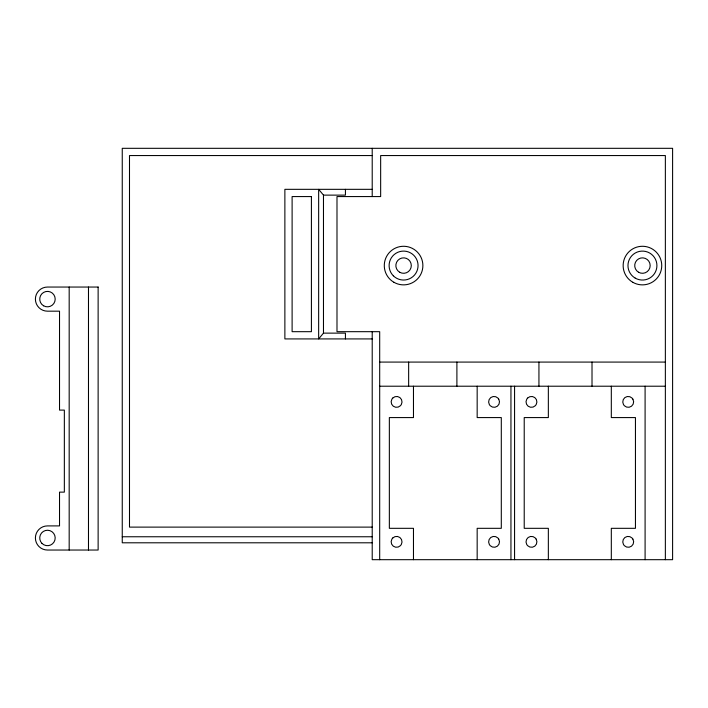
<?xml version="1.0" encoding="UTF-8"?>
<svg xmlns="http://www.w3.org/2000/svg" width="708" height="708" viewBox="0 0 708 708"><rect width="100%" height="100%" fill="white"/><g stroke="black" fill="none" stroke-linecap="round" stroke-linejoin="round"><path stroke-width="1.06" d="M323.476 333.132L318.653 338.92L318.653 189.328L323.476 195.125L323.476 333.132L345.433 333.132L345.433 338.92M372.213 155.556L129.493 155.556L129.493 527.115L372.213 527.115M372.213 189.328L284.873 189.328L284.873 338.92L372.213 338.92M323.476 195.125L345.433 195.125L345.433 189.328M379.692 362.08L665.361 362.08M379.692 386.214L665.361 386.214M122.254 536.761L372.213 536.761M372.213 542.797L122.254 542.797L122.254 148.317L672.6 148.317L672.6 559.683L372.213 559.683L372.213 331.68M665.361 559.683L665.361 155.556L380.656 155.556L380.656 196.567L336.99 196.567L336.99 331.68L379.692 331.68L379.692 559.683M645.094 386.214L645.094 559.683M611.314 386.214L611.314 417.578L635.448 417.578L635.448 528.318L611.314 528.318L611.314 559.683M592.012 362.08L592.012 386.214M548.346 386.214L548.346 417.578L524.221 417.578L524.221 528.318L548.346 528.318L548.346 559.683M538.938 362.08L538.938 386.214M514.566 386.214L514.566 559.683M510.946 386.214L510.946 559.683M477.165 386.214L477.165 417.578L501.299 417.578L501.299 528.318L477.165 528.318L477.165 559.683M456.899 362.08L456.899 386.214M413.472 386.214L413.472 417.578L389.347 417.578L389.347 528.318L413.472 528.318L413.472 559.683M408.649 362.08L408.649 386.214M372.213 148.317L372.213 196.567M88.482 287.05L88.482 550.036M69.18 287.05L69.18 550.036M392.745 398.055L391.887 399.179A5.425 5.425 0 0 0 400.427 405.728L401.286 404.604A5.425 5.425 0 0 0 392.745 398.055M392.745 537.991L391.887 539.115A5.425 5.425 0 0 0 400.427 545.673L401.286 544.54A5.425 5.425 0 0 0 392.745 537.991M527.619 398.055L526.752 399.179A5.425 5.425 0 0 0 535.292 405.728L536.16 404.604A5.425 5.425 0 0 0 527.619 398.055M311.414 196.567L292.112 196.567L292.112 331.68L311.414 331.68L311.414 196.567M98.129 287.05L47.463 287.05A12.063 12.063 0 0 0 35.4 299.112A12.063 12.063 0 0 0 47.463 311.175L59.525 311.175L59.525 410.1L64.348 410.1L64.348 492.131L59.525 492.131L59.525 525.902L47.463 525.902A12.063 12.063 0 0 0 35.4 537.974A12.063 12.063 0 0 0 47.463 550.036L98.129 550.036L98.129 287.05M632.908 399.179L632.04 398.055A5.425 5.425 0 0 0 623.5 404.604L624.367 405.728A5.425 5.425 0 0 0 632.908 399.179M632.908 539.115L632.04 537.991A5.425 5.425 0 0 0 623.5 544.54L624.367 545.673A5.425 5.425 0 0 0 632.908 539.115M498.759 399.179L497.901 398.055A5.425 5.425 0 0 0 489.361 404.604L490.219 405.728A5.425 5.425 0 0 0 498.759 399.179M536.16 539.115L535.292 537.991A5.425 5.425 0 0 0 526.752 544.54L527.619 545.673A5.425 5.425 0 0 0 536.16 539.115M498.759 539.115L497.901 537.991A5.425 5.425 0 0 0 489.361 544.54L490.219 545.673A5.425 5.425 0 0 0 498.759 539.115M399.719 272.261A7.717 7.717 0 0 0 411.304 265.571A7.717 7.717 0 0 0 399.719 258.889A7.717 7.717 0 0 0 399.719 272.261M638.581 272.261A7.717 7.717 0 0 0 650.165 265.571A7.717 7.717 0 0 0 638.581 258.889A7.717 7.717 0 0 0 638.581 272.261M393.347 275.81A14.479 14.479 0 0 0 417.561 269.323A14.479 14.479 0 0 0 399.834 251.588A14.479 14.479 0 0 0 393.347 275.81M635.2 278.111A14.479 14.479 0 0 0 656.918 265.571A14.479 14.479 0 0 0 635.2 253.039A14.479 14.479 0 0 0 635.2 278.111M393.931 282.288A19.302 19.302 0 0 0 422.88 265.571A19.302 19.302 0 0 0 393.931 248.862A19.302 19.302 0 0 0 393.931 282.288M632.793 282.288A19.302 19.302 0 0 0 661.741 265.571A19.302 19.302 0 0 0 632.793 248.862A19.302 19.302 0 0 0 632.793 282.288M43.604 305.794A7.717 7.717 0 0 0 55.189 299.112A7.717 7.717 0 0 0 43.604 292.422A7.717 7.717 0 0 0 43.604 305.794M42.002 543.425A7.717 7.717 0 0 0 54.923 539.965A7.717 7.717 0 0 0 45.462 530.513A7.717 7.717 0 0 0 42.002 543.425"/></g></svg>
